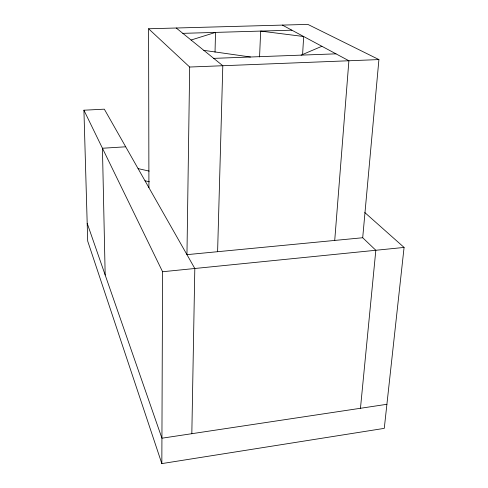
<?xml version="1.0" encoding="UTF-8"?>
<svg xmlns="http://www.w3.org/2000/svg" width="488" height="488" viewBox="0 0 488 488"><rect width="100%" height="100%" fill="white"/><g stroke="black" fill="none" stroke-linecap="round" stroke-linejoin="round"><path stroke-width="0.73" d="M364.78 212.53L404.076 247.428L384.269 428.366L161.833 463.6L162.577 271.737L83.924 110.209L104.328 109.172L194.816 268.491L191.827 433.704M148.919 187.691L148.59 28.768L189.679 67.033L186.953 254.651L362.7 237.741L375.827 250.271L360.461 408.279M215.031 52.161L215.519 32.397L191.07 40.028M217.605 251.704L222.803 65.727L176.235 28.011M259.561 56.974L260.671 31.086L303.67 36.515L302.578 54.748M334.725 240.431L348.896 60.762L282.381 25.101M362.7 237.741L378.914 59.579L307.861 24.4L148.59 28.768M301.126 55.126L321.891 46.281M386.905 404.296L161.931 438.206L87.187 223.278M162.577 271.737L404.076 247.428M125.697 146.797L102.443 148.248L105.176 275.012M189.679 67.033L378.914 59.579M213.714 58.365L335.982 53.839M182.823 33.349L291.848 30.177M203.819 50.355L250.496 56.998M138.092 168.616L149.188 171.099M145.003 180.78L149.419 181.798M161.833 463.6L87.7 241.109L83.924 110.209"/></g></svg>
